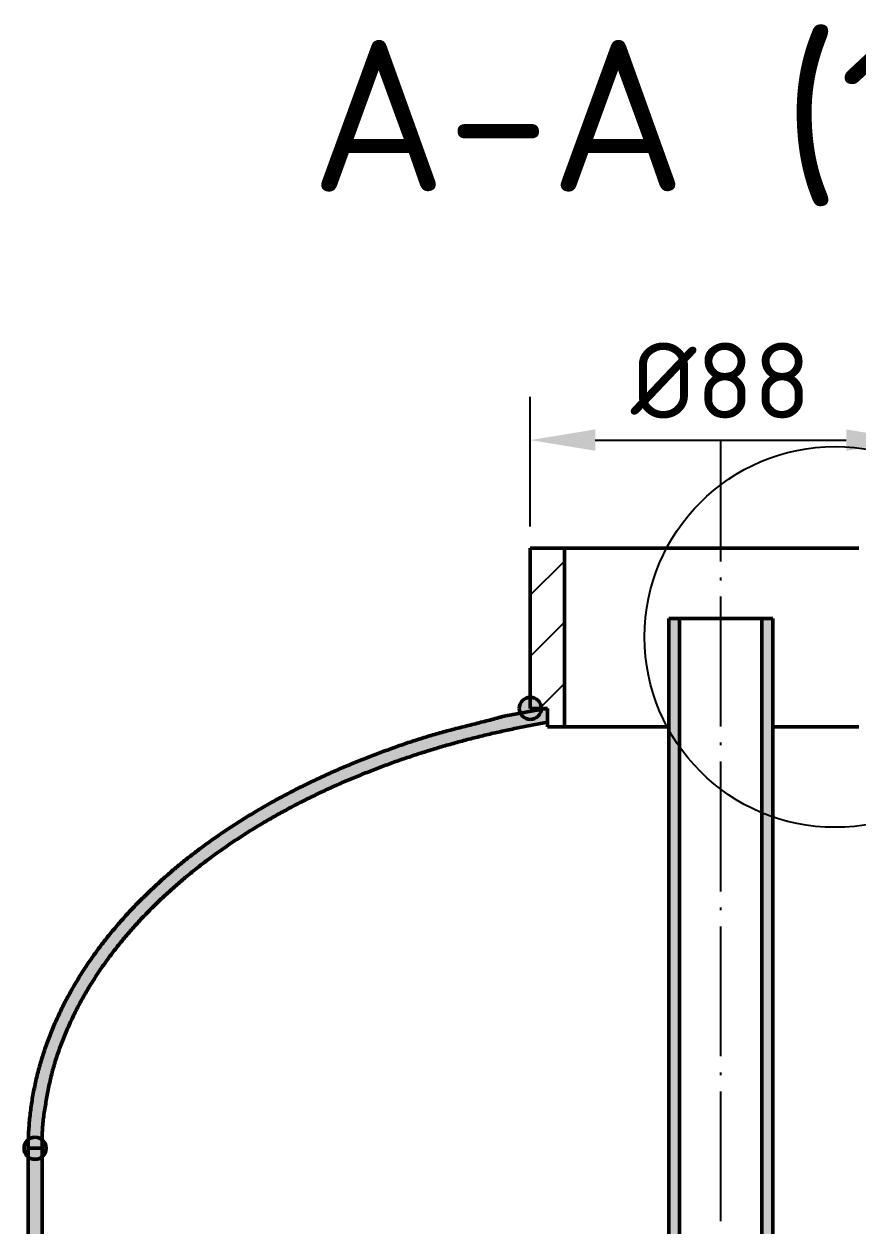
# Model space of a CAD drawing. Header units: millimetres. Extents: x 0 to 594, y 0 to 420.
# Drawn here: x 50 to 88.5, y 253.5 to 309.1 of the extents above; entities that cross this region are included whole.
import ezdxf
from ezdxf.enums import TextEntityAlignment as Align

# ---------------------------------------------------------------- set-up
doc = ezdxf.new("R2010")
doc.units = ezdxf.units.MM
doc.linetypes.add('ISO04-TRAZO-PUNTO', pattern=[7.625, 6, -0.75, 0.125, -0.75])
for name, color, linetype, lineweight in [('01-VISIBLE', 7, 'CONTINUOUS', 50), ('03-EJE', 1, 'ISO04-TRAZO-PUNTO', 25), ('04-COTA', 3, 'CONTINUOUS', 25), ('05-RAYADO', 8, 'CONTINUOUS', 25), ('06-TEXTO', 7, 'CONTINUOUS', 25), ('08-FINA', 5, 'CONTINUOUS', 25)]:
    doc.layers.add(name, color=color, linetype=linetype, lineweight=lineweight)
doc.styles.add('ISO3098', font='isocpeur.ttf')
doc.dimstyles.new('FLAMA-ISO', dxfattribs={"dimtxt": 3.5, "dimasz": 3, "dimexe": 2, "dimexo": 1, "dimgap": 1, "dimtad": 1, "dimdec": 1, "dimtxsty": 'ISO3098', "dimcen": 2.5, "dimclrd": 3, "dimclre": 3, "dimclrt": 3, "dimazin": 3, "dimtfac": 1, "dimtmove": 0, "dimatfit": 3, "dimlwd": 25, "dimlwe": 25})

msp = doc.modelspace()

# ---------------------------------------------------------------- hatches: boundary and pattern name
at = {"layer": '05-RAYADO'}
h = msp.add_hatch(dxfattribs=at)
h.set_pattern_fill('ANSI31', scale=0.62992)
h.paths.add_polyline_path([(74.972, 276.62), (74.19, 276.62), (74.19, 277.467), (73.392, 277.467), (73.392, 284.867), (74.972, 284.867)])
h = msp.add_hatch(color=7, dxfattribs=at)
h.dxf.hatch_style = 1
h.paths.add_polyline_path([(80.292, 134.773), (79.792, 134.773), (79.792, 281.627), (80.292, 281.627)])
h = msp.add_hatch(color=7, dxfattribs=at)
h.dxf.hatch_style = 1
h.paths.add_polyline_path([(84.092, 281.627), (84.592, 281.627), (84.592, 134.773), (84.092, 134.773)])
h = msp.add_hatch(color=7, dxfattribs=at)
h.dxf.hatch_style = 1
h.paths.add_polyline_path([(72.88, 277.467), (72.882, 277.507), (72.886, 277.547), (72.894, 277.586), (72.905, 277.625), (72.919, 277.663), (72.936, 277.699), (72.955, 277.734), (72.978, 277.768), (73.003, 277.799), (73.03, 277.829), (73.059, 277.856), (73.091, 277.881), (73.124, 277.903), (73.16, 277.923), (73.196, 277.94), (73.234, 277.954), (73.272, 277.964), (73.312, 277.972), (73.352, 277.977), (73.392, 277.979), (73.432, 277.977), (73.472, 277.972), (73.512, 277.964), (73.55, 277.954), (73.588, 277.94), (73.624, 277.923), (73.66, 277.903), (73.693, 277.881), (73.725, 277.856), (73.754, 277.829), (73.781, 277.799), (73.806, 277.768), (73.829, 277.734), (73.848, 277.699), (73.865, 277.663), (73.879, 277.625), (73.89, 277.586), (73.898, 277.547), (73.902, 277.507), (73.904, 277.467), (73.902, 277.426), (73.898, 277.386), (73.89, 277.347), (73.879, 277.308), (73.865, 277.271), (73.848, 277.234), (73.829, 277.199), (73.806, 277.166), (73.781, 277.134), (73.754, 277.105), (73.725, 277.077), (73.693, 277.052), (73.66, 277.03), (73.624, 277.01), (73.588, 276.994), (73.55, 276.98), (73.512, 276.969), (73.472, 276.961), (73.432, 276.956), (73.392, 276.955), (73.352, 276.956), (73.312, 276.961), (73.272, 276.969), (73.234, 276.98), (73.196, 276.994), (73.16, 277.01), (73.124, 277.03), (73.091, 277.052), (73.059, 277.077), (73.03, 277.105), (73.003, 277.134), (72.978, 277.166), (72.955, 277.199), (72.936, 277.234), (72.919, 277.271), (72.905, 277.308), (72.894, 277.347), (72.886, 277.386), (72.882, 277.426)])
h = msp.add_hatch(color=7, dxfattribs=at)
h.dxf.hatch_style = 1
h.paths.add_polyline_path([(50.832, 257.133), (50.192, 257.133), (50.192, 257.219), (50.193, 257.304), (50.194, 257.389), (50.196, 257.474), (50.199, 257.559), (50.201, 257.644), (50.205, 257.729), (50.209, 257.814), (50.213, 257.899), (50.218, 257.984), (50.224, 258.069), (50.23, 258.154), (50.236, 258.239), (50.243, 258.323), (50.251, 258.408), (50.259, 258.493), (50.268, 258.577), (50.277, 258.662), (50.287, 258.747), (50.297, 258.831), (50.307, 258.916), (50.319, 259), (50.33, 259.084), (50.343, 259.168), (50.355, 259.253), (50.369, 259.337), (50.382, 259.421), (50.397, 259.504), (50.412, 259.588), (50.427, 259.672), (50.443, 259.756), (50.459, 259.839), (50.476, 259.923), (50.493, 260.006), (50.511, 260.089), (50.529, 260.172), (50.548, 260.255), (50.567, 260.338), (50.587, 260.421), (50.607, 260.504), (50.627, 260.586), (50.649, 260.669), (50.67, 260.751), (50.692, 260.833), (50.715, 260.915), (50.738, 260.997), (50.762, 261.079), (50.786, 261.16), (50.81, 261.242), (50.835, 261.323), (50.861, 261.404), (50.887, 261.485), (50.913, 261.566), (50.94, 261.647), (50.967, 261.728), (50.995, 261.808), (51.023, 261.888), (51.052, 261.969), (51.081, 262.049), (51.11, 262.128), (51.14, 262.208), (51.171, 262.288), (51.202, 262.367), (51.233, 262.446), (51.265, 262.525), (51.297, 262.604), (51.329, 262.682), (51.362, 262.761), (51.396, 262.839), (51.43, 262.917), (51.464, 262.995), (51.499, 263.073), (51.534, 263.15), (51.569, 263.228), (51.605, 263.305), (51.641, 263.382), (51.678, 263.459), (51.715, 263.535), (51.753, 263.612), (51.791, 263.688), (51.829, 263.764), (51.867, 263.84), (51.907, 263.915), (51.946, 263.991), (51.986, 264.066), (52.026, 264.141), (52.067, 264.216), (52.108, 264.29), (52.149, 264.365), (52.191, 264.439), (52.233, 264.513), (52.275, 264.586), (52.318, 264.66), (52.361, 264.733), (52.405, 264.806), (52.448, 264.879), (52.493, 264.952), (52.537, 265.025), (52.582, 265.097), (52.627, 265.169), (52.673, 265.241), (52.719, 265.312), (52.765, 265.384), (52.812, 265.455), (52.859, 265.526), (52.906, 265.597), (52.953, 265.667), (53.001, 265.738), (53.05, 265.808), (53.098, 265.878), (53.147, 265.947), (53.196, 266.017), (53.246, 266.086), (53.295, 266.155), (53.346, 266.224), (53.396, 266.293), (53.447, 266.361), (53.498, 266.429), (53.549, 266.497), (53.601, 266.565), (53.653, 266.632), (53.705, 266.699), (53.757, 266.766), (53.81, 266.833), (53.863, 266.9), (53.916, 266.966), (53.97, 267.032), (54.024, 267.098), (54.078, 267.163), (54.132, 267.229), (54.187, 267.294), (54.242, 267.359), (54.297, 267.424), (54.353, 267.488), (54.408, 267.553), (54.464, 267.617), (54.521, 267.681), (54.577, 267.744), (54.634, 267.808), (54.691, 267.871), (54.748, 267.934), (54.806, 267.996), (54.864, 268.059), (54.922, 268.121), (54.98, 268.183), (55.038, 268.245), (55.097, 268.306), (55.156, 268.368), (55.215, 268.429), (55.275, 268.49), (55.334, 268.551), (55.394, 268.611), (55.454, 268.671), (55.515, 268.731), (55.575, 268.791), (55.636, 268.851), (55.697, 268.91), (55.758, 268.969), (55.82, 269.028), (55.882, 269.087), (55.943, 269.145), (56.005, 269.203), (56.068, 269.261), (56.13, 269.319), (56.193, 269.376), (56.256, 269.434), (56.319, 269.491), (56.382, 269.548), (56.446, 269.604), (56.509, 269.661), (56.573, 269.717), (56.637, 269.773), (56.702, 269.829), (56.766, 269.884), (56.831, 269.94), (56.896, 269.995), (56.961, 270.05), (57.026, 270.104), (57.091, 270.159), (57.157, 270.213), (57.223, 270.267), (57.289, 270.321), (57.355, 270.374), (57.421, 270.428), (57.487, 270.481), (57.554, 270.534), (57.621, 270.587), (57.688, 270.639), (57.755, 270.691), (57.822, 270.744), (57.89, 270.795), (57.957, 270.847), (58.025, 270.898), (58.093, 270.95), (58.161, 271.001), (58.23, 271.051), (58.298, 271.102), (58.367, 271.152), (58.435, 271.203), (58.504, 271.253), (58.573, 271.302), (58.642, 271.352), (58.712, 271.401), (58.781, 271.45), (58.851, 271.499), (58.921, 271.548), (58.991, 271.596), (59.061, 271.645), (59.131, 271.693), (59.201, 271.741), (59.272, 271.788), (59.343, 271.836), (59.413, 271.883), (59.484, 271.93), (59.555, 271.977), (59.627, 272.023), (59.698, 272.07), (59.769, 272.116), (59.841, 272.162), (59.913, 272.208), (59.984, 272.253), (60.056, 272.299), (60.129, 272.344), (60.201, 272.389), (60.273, 272.434), (60.346, 272.478), (60.418, 272.523), (60.491, 272.567), (60.564, 272.611), (60.637, 272.654), (60.71, 272.698), (60.783, 272.741), (60.857, 272.785), (60.93, 272.827), (61.004, 272.87), (61.077, 272.913), (61.151, 272.955), (61.225, 272.997), (61.299, 273.039), (61.373, 273.081), (61.447, 273.123), (61.522, 273.164), (61.596, 273.205), (61.671, 273.246), (61.745, 273.287), (61.82, 273.328), (61.895, 273.368), (61.97, 273.409), (62.045, 273.449), (62.12, 273.489), (62.196, 273.528), (62.271, 273.568), (62.346, 273.607), (62.422, 273.646), (62.498, 273.685), (62.573, 273.724), (62.649, 273.763), (62.725, 273.801), (62.801, 273.839), (62.877, 273.877), (62.954, 273.915), (63.03, 273.953), (63.106, 273.99), (63.183, 274.027), (63.259, 274.064), (63.336, 274.101), (63.413, 274.138), (63.49, 274.174), (63.567, 274.211), (63.644, 274.247), (63.721, 274.283), (63.798, 274.318), (63.876, 274.354), (63.953, 274.389), (64.03, 274.424), (64.108, 274.459), (64.186, 274.494), (64.264, 274.529), (64.341, 274.563), (64.419, 274.597), (64.497, 274.631), (64.576, 274.665), (64.654, 274.698), (64.732, 274.732), (64.81, 274.765), (64.889, 274.798), (64.967, 274.831), (65.046, 274.863), (65.125, 274.896), (65.203, 274.928), (65.282, 274.96), (65.361, 274.992), (65.44, 275.024), (65.519, 275.055), (65.598, 275.087), (65.677, 275.118), (65.756, 275.149), (65.836, 275.18), (65.915, 275.211), (65.994, 275.242), (66.074, 275.272), (66.153, 275.303), (66.233, 275.333), (66.312, 275.363), (66.392, 275.393), (66.472, 275.423), (66.552, 275.453), (66.631, 275.482), (66.711, 275.512), (66.791, 275.541), (66.871, 275.57), (66.951, 275.599), (67.031, 275.628), (67.111, 275.657), (67.191, 275.686), (67.271, 275.714), (67.352, 275.742), (67.432, 275.77), (67.512, 275.798), (67.593, 275.826), (67.673, 275.854), (67.754, 275.881), (67.835, 275.908), (67.915, 275.935), (67.996, 275.961), (68.077, 275.988), (68.158, 276.014), (68.239, 276.039), (68.321, 276.065), (68.402, 276.09), (68.483, 276.115), (68.564, 276.14), (68.646, 276.165), (68.727, 276.189), (68.809, 276.213), (68.891, 276.237), (68.973, 276.261), (69.054, 276.284), (69.136, 276.307), (69.218, 276.33), (69.3, 276.353), (69.382, 276.375), (69.465, 276.397), (69.547, 276.42), (69.629, 276.441), (69.711, 276.463), (69.793, 276.485), (69.876, 276.506), (69.958, 276.528), (70.041, 276.549), (70.123, 276.57), (70.205, 276.591), (70.288, 276.612), (70.37, 276.633), (70.453, 276.654), (70.535, 276.675), (70.618, 276.696), (70.7, 276.717), (70.783, 276.738), (70.865, 276.758), (70.948, 276.779), (71.03, 276.8), (71.113, 276.821), (71.196, 276.842), (71.278, 276.863), (71.36, 276.884), (71.443, 276.905), (71.525, 276.927), (71.607, 276.949), (71.689, 276.971), (71.771, 276.995), (71.853, 277.019), (71.934, 277.043), (72.016, 277.065), (72.099, 277.086), (72.182, 277.105), (72.265, 277.123), (72.349, 277.14), (72.432, 277.156), (72.516, 277.172), (72.599, 277.188), (72.683, 277.204), (72.767, 277.219), (72.85, 277.234), (72.934, 277.249), (73.018, 277.264), (73.102, 277.279), (73.186, 277.294), (73.269, 277.308), (73.353, 277.323), (73.437, 277.337), (73.521, 277.352), (73.605, 277.366), (73.689, 277.381), (73.773, 277.395), (73.856, 277.41), (73.94, 277.424), (74.024, 277.438), (74.108, 277.452), (74.192, 277.467), (74.192, 276.82), (74.111, 276.806), (74.029, 276.792), (73.948, 276.777), (73.867, 276.763), (73.785, 276.748), (73.704, 276.733), (73.623, 276.719), (73.541, 276.703), (73.46, 276.688), (73.379, 276.673), (73.298, 276.657), (73.217, 276.642), (73.136, 276.626), (73.055, 276.61), (72.974, 276.594), (72.893, 276.578), (72.812, 276.561), (72.731, 276.545), (72.65, 276.528), (72.569, 276.511), (72.488, 276.494), (72.407, 276.477), (72.327, 276.46), (72.246, 276.442), (72.165, 276.425), (72.084, 276.407), (72.004, 276.389), (71.923, 276.371), (71.843, 276.353), (71.762, 276.334), (71.681, 276.316), (71.601, 276.297), (71.521, 276.278), (71.44, 276.259), (71.36, 276.24), (71.279, 276.221), (71.199, 276.202), (71.119, 276.182), (71.039, 276.162), (70.959, 276.142), (70.878, 276.122), (70.798, 276.102), (70.718, 276.082), (70.638, 276.061), (70.558, 276.041), (70.478, 276.02), (70.398, 275.999), (70.318, 275.978), (70.239, 275.956), (70.159, 275.935), (70.079, 275.913), (69.999, 275.892), (69.92, 275.87), (69.84, 275.848), (69.761, 275.825), (69.681, 275.803), (69.602, 275.78), (69.522, 275.758), (69.443, 275.735), (69.363, 275.712), (69.284, 275.689), (69.205, 275.665), (69.126, 275.642), (69.047, 275.618), (68.967, 275.595), (68.888, 275.571), (68.809, 275.546), (68.73, 275.522), (68.651, 275.498), (68.573, 275.473), (68.494, 275.448), (68.415, 275.423), (68.336, 275.398), (68.258, 275.373), (68.179, 275.348), (68.101, 275.322), (68.022, 275.296), (67.944, 275.271), (67.865, 275.245), (67.787, 275.218), (67.709, 275.192), (67.63, 275.165), (67.552, 275.139), (67.474, 275.112), (67.396, 275.085), (67.318, 275.058), (67.24, 275.03), (67.162, 275.003), (67.084, 274.975), (67.006, 274.947), (66.929, 274.919), (66.851, 274.891), (66.774, 274.863), (66.696, 274.834), (66.619, 274.805), (66.541, 274.777), (66.464, 274.748), (66.386, 274.718), (66.309, 274.689), (66.232, 274.66), (66.155, 274.63), (66.078, 274.6), (66.001, 274.57), (65.924, 274.54), (65.847, 274.509), (65.771, 274.479), (65.694, 274.448), (65.617, 274.417), (65.541, 274.386), (65.464, 274.355), (65.388, 274.324), (65.311, 274.292), (65.235, 274.26), (65.159, 274.228), (65.083, 274.196), (65.007, 274.164), (64.931, 274.132), (64.855, 274.099), (64.779, 274.066), (64.703, 274.033), (64.628, 274), (64.552, 273.967), (64.476, 273.934), (64.401, 273.9), (64.326, 273.866), (64.25, 273.832), (64.175, 273.798), (64.1, 273.764), (64.025, 273.729), (63.95, 273.694), (63.875, 273.659), (63.8, 273.624), (63.726, 273.589), (63.651, 273.554), (63.576, 273.518), (63.502, 273.482), (63.428, 273.446), (63.353, 273.41), (63.279, 273.374), (63.205, 273.338), (63.131, 273.301), (63.057, 273.264), (62.983, 273.227), (62.909, 273.19), (62.836, 273.152), (62.762, 273.115), (62.689, 273.077), (62.615, 273.039), (62.542, 273.001), (62.469, 272.963), (62.396, 272.924), (62.323, 272.885), (62.25, 272.847), (62.177, 272.807), (62.104, 272.768), (62.032, 272.729), (61.959, 272.689), (61.887, 272.649), (61.815, 272.609), (61.742, 272.569), (61.67, 272.529), (61.598, 272.488), (61.527, 272.447), (61.455, 272.407), (61.383, 272.365), (61.312, 272.324), (61.24, 272.283), (61.169, 272.241), (61.098, 272.199), (61.027, 272.157), (60.956, 272.115), (60.885, 272.072), (60.814, 272.029), (60.743, 271.987), (60.673, 271.944), (60.602, 271.9), (60.532, 271.857), (60.462, 271.813), (60.392, 271.769), (60.322, 271.725), (60.252, 271.681), (60.183, 271.637), (60.113, 271.592), (60.044, 271.547), (59.974, 271.502), (59.905, 271.457), (59.836, 271.412), (59.767, 271.366), (59.699, 271.32), (59.63, 271.274), (59.562, 271.228), (59.493, 271.182), (59.425, 271.135), (59.357, 271.088), (59.289, 271.041), (59.221, 270.994), (59.154, 270.947), (59.086, 270.899), (59.019, 270.851), (58.951, 270.803), (58.884, 270.755), (58.817, 270.707), (58.751, 270.658), (58.684, 270.609), (58.618, 270.56), (58.551, 270.511), (58.485, 270.461), (58.419, 270.412), (58.353, 270.362), (58.287, 270.312), (58.222, 270.262), (58.157, 270.211), (58.091, 270.16), (58.026, 270.109), (57.961, 270.058), (57.897, 270.007), (57.832, 269.955), (57.768, 269.904), (57.703, 269.852), (57.639, 269.8), (57.575, 269.747), (57.512, 269.695), (57.448, 269.642), (57.385, 269.589), (57.322, 269.536), (57.259, 269.482), (57.196, 269.429), (57.133, 269.375), (57.071, 269.321), (57.009, 269.266), (56.946, 269.212), (56.885, 269.157), (56.823, 269.102), (56.761, 269.047), (56.7, 268.992), (56.639, 268.936), (56.578, 268.88), (56.517, 268.824), (56.457, 268.768), (56.396, 268.712), (56.336, 268.655), (56.276, 268.598), (56.217, 268.541), (56.157, 268.484), (56.098, 268.426), (56.039, 268.368), (55.98, 268.31), (55.921, 268.252), (55.863, 268.194), (55.805, 268.135), (55.747, 268.076), (55.689, 268.017), (55.631, 267.958), (55.574, 267.899), (55.517, 267.839), (55.46, 267.779), (55.403, 267.719), (55.347, 267.658), (55.291, 267.598), (55.235, 267.537), (55.179, 267.476), (55.124, 267.415), (55.069, 267.353), (55.014, 267.291), (54.959, 267.23), (54.905, 267.167), (54.851, 267.105), (54.797, 267.042), (54.743, 266.98), (54.69, 266.917), (54.636, 266.853), (54.584, 266.79), (54.531, 266.726), (54.479, 266.662), (54.427, 266.598), (54.375, 266.534), (54.323, 266.469), (54.272, 266.404), (54.221, 266.339), (54.17, 266.274), (54.12, 266.209), (54.07, 266.143), (54.02, 266.077), (53.97, 266.011), (53.921, 265.945), (53.872, 265.878), (53.824, 265.811), (53.775, 265.744), (53.727, 265.677), (53.679, 265.61), (53.632, 265.542), (53.585, 265.474), (53.538, 265.406), (53.491, 265.338), (53.445, 265.27), (53.399, 265.201), (53.353, 265.132), (53.308, 265.063), (53.263, 264.994), (53.218, 264.924), (53.174, 264.855), (53.13, 264.785), (53.087, 264.715), (53.043, 264.644), (53, 264.574), (52.958, 264.503), (52.915, 264.432), (52.874, 264.361), (52.832, 264.289), (52.791, 264.218), (52.75, 264.146), (52.71, 264.074), (52.67, 264.001), (52.63, 263.929), (52.591, 263.856), (52.552, 263.783), (52.513, 263.71), (52.475, 263.637), (52.437, 263.564), (52.4, 263.49), (52.363, 263.416), (52.327, 263.342), (52.29, 263.268), (52.255, 263.193), (52.219, 263.119), (52.184, 263.044), (52.149, 262.969), (52.115, 262.894), (52.081, 262.818), (52.048, 262.743), (52.014, 262.667), (51.982, 262.591), (51.949, 262.515), (51.917, 262.439), (51.885, 262.363), (51.854, 262.287), (51.823, 262.21), (51.792, 262.133), (51.762, 262.056), (51.732, 261.979), (51.703, 261.902), (51.674, 261.825), (51.645, 261.747), (51.617, 261.67), (51.59, 261.592), (51.563, 261.514), (51.536, 261.435), (51.51, 261.357), (51.484, 261.279), (51.459, 261.2), (51.435, 261.121), (51.411, 261.042), (51.387, 260.963), (51.365, 260.883), (51.342, 260.804), (51.321, 260.724), (51.3, 260.644), (51.279, 260.564), (51.259, 260.484), (51.24, 260.404), (51.221, 260.323), (51.203, 260.243), (51.185, 260.162), (51.168, 260.081), (51.151, 260), (51.134, 259.919), (51.118, 259.838), (51.102, 259.757), (51.087, 259.676), (51.072, 259.595), (51.057, 259.514), (51.042, 259.432), (51.028, 259.351), (51.014, 259.269), (51, 259.188), (50.987, 259.107), (50.973, 259.025), (50.96, 258.943), (50.947, 258.862), (50.934, 258.78), (50.921, 258.699), (50.909, 258.617), (50.898, 258.535), (50.887, 258.453), (50.877, 258.371), (50.869, 258.289), (50.862, 258.207), (50.856, 258.124), (50.851, 258.042), (50.847, 257.959), (50.843, 257.877), (50.84, 257.794), (50.838, 257.712), (50.836, 257.629), (50.835, 257.546), (50.834, 257.464), (50.833, 257.381), (50.832, 257.299), (50.832, 257.216)])
h = msp.add_hatch(color=7, dxfattribs=at)
h.dxf.hatch_style = 1
h.paths.add_polyline_path([(50, 257.133), (50.002, 257.174), (50.006, 257.214), (50.014, 257.253), (50.025, 257.292), (50.039, 257.329), (50.056, 257.366), (50.075, 257.401), (50.098, 257.434), (50.123, 257.466), (50.15, 257.495), (50.179, 257.523), (50.211, 257.548), (50.244, 257.57), (50.28, 257.59), (50.316, 257.606), (50.354, 257.62), (50.392, 257.631), (50.432, 257.639), (50.472, 257.644), (50.512, 257.645), (50.552, 257.644), (50.592, 257.639), (50.632, 257.631), (50.67, 257.62), (50.708, 257.606), (50.744, 257.59), (50.78, 257.57), (50.813, 257.548), (50.845, 257.523), (50.874, 257.495), (50.901, 257.466), (50.926, 257.434), (50.949, 257.401), (50.968, 257.366), (50.985, 257.329), (50.999, 257.292), (51.01, 257.253), (51.018, 257.214), (51.022, 257.174), (51.024, 257.133), (51.022, 257.093), (51.018, 257.053), (51.01, 257.014), (50.999, 256.975), (50.985, 256.937), (50.968, 256.901), (50.949, 256.866), (50.926, 256.832), (50.901, 256.801), (50.874, 256.771), (50.845, 256.744), (50.813, 256.719), (50.78, 256.697), (50.744, 256.677), (50.708, 256.66), (50.67, 256.646), (50.632, 256.636), (50.592, 256.628), (50.552, 256.623), (50.512, 256.621), (50.472, 256.623), (50.432, 256.628), (50.392, 256.636), (50.354, 256.646), (50.316, 256.66), (50.28, 256.677), (50.244, 256.697), (50.211, 256.719), (50.179, 256.744), (50.15, 256.771), (50.123, 256.801), (50.098, 256.832), (50.075, 256.866), (50.056, 256.901), (50.039, 256.937), (50.025, 256.975), (50.014, 257.014), (50.006, 257.053), (50.002, 257.093)])
h = msp.add_hatch(color=7, dxfattribs=at)
h.dxf.hatch_style = 1
h.paths.add_polyline_path([(50.832, 150.133), (50.192, 150.133), (50.192, 257.133), (50.832, 257.133)])

# ---------------------------------------------------------------- linework, layer by layer
at = {"layer": '01-VISIBLE'}
for p, q in [((74.972, 284.867), (73.392, 284.867)), ((73.392, 277.467), (73.392, 284.867)), ((74.972, 276.62), (74.972, 284.867)), ((79.792, 134.773), (79.792, 281.627)), ((80.292, 281.627), (79.792, 281.627)), ((80.292, 134.773), (80.292, 281.627)), ((84.592, 281.627), (84.092, 281.627)), ((84.092, 134.773), (84.092, 281.627)), ((84.592, 134.773), (84.592, 281.627)), ((74.19, 277.467), (73.392, 277.467)), ((74.19, 276.62), (74.19, 277.467)), ((74.192, 277.467), (74.192, 276.82)), ((74.972, 276.62), (74.19, 276.62)), ((50.192, 150.133), (50.192, 257.133)), ((50.832, 257.133), (50.192, 257.133)), ((50.192, 257.133), (50.832, 257.133)), ((50.832, 150.133), (50.832, 257.133))]:
    msp.add_line(p, q, dxfattribs=at)
for points in [[(88.57, 284.867), (88.51, 284.867), (88.449, 284.867), (88.389, 284.867), (88.329, 284.867), (88.269, 284.867), (88.209, 284.867), (88.149, 284.867), (88.088, 284.867), (88.028, 284.867), (87.968, 284.867), (87.908, 284.867), (87.848, 284.867), (87.788, 284.867), (87.727, 284.867), (87.667, 284.867), (87.607, 284.867), (87.547, 284.867), (87.487, 284.867), (87.427, 284.867), (87.366, 284.867), (87.306, 284.867), (87.246, 284.867), (87.186, 284.867), (87.126, 284.867), (87.066, 284.867), (87.005, 284.867), (86.945, 284.867), (86.885, 284.867), (86.825, 284.867), (86.765, 284.867), (86.705, 284.867), (86.644, 284.867), (86.584, 284.867), (86.524, 284.867), (86.464, 284.867), (86.404, 284.867), (86.344, 284.867), (86.283, 284.867), (86.223, 284.867), (86.163, 284.867), (86.103, 284.867), (86.043, 284.867), (85.983, 284.867), (85.922, 284.867), (85.862, 284.867), (85.802, 284.867), (85.742, 284.867), (85.682, 284.867), (85.622, 284.867), (85.561, 284.867), (85.501, 284.867), (85.441, 284.867), (85.381, 284.867), (85.321, 284.867), (85.261, 284.867), (85.2, 284.867), (85.14, 284.867), (85.08, 284.867), (85.02, 284.867), (84.96, 284.867), (84.9, 284.867), (84.839, 284.867), (84.779, 284.867), (84.719, 284.867), (84.659, 284.867), (84.599, 284.867), (84.539, 284.867), (84.478, 284.867), (84.418, 284.867), (84.358, 284.867), (84.298, 284.867), (84.238, 284.867), (84.178, 284.867), (84.117, 284.867), (84.057, 284.867), (83.997, 284.867), (83.937, 284.867), (83.877, 284.867), (83.817, 284.867), (83.756, 284.867), (83.696, 284.867), (83.636, 284.867), (83.576, 284.867), (83.516, 284.867), (83.456, 284.867), (83.395, 284.867), (83.335, 284.867), (83.275, 284.867), (83.215, 284.867), (83.155, 284.867), (83.095, 284.867), (83.034, 284.867), (82.974, 284.867), (82.914, 284.867), (82.854, 284.867), (82.794, 284.867), (82.734, 284.867), (82.673, 284.867), (82.613, 284.867), (82.553, 284.867), (82.493, 284.867), (82.433, 284.867), (82.373, 284.867), (82.312, 284.867), (82.252, 284.867), (82.192, 284.867), (82.132, 284.867), (82.072, 284.867), (82.012, 284.867), (81.951, 284.867), (81.891, 284.867), (81.831, 284.867), (81.771, 284.867), (81.711, 284.867), (81.651, 284.867), (81.59, 284.867), (81.53, 284.867), (81.47, 284.867), (81.41, 284.867), (81.35, 284.867), (81.29, 284.867), (81.229, 284.867), (81.169, 284.867), (81.109, 284.867), (81.049, 284.867), (80.989, 284.867), (80.929, 284.867), (80.868, 284.867), (80.808, 284.867), (80.748, 284.867), (80.688, 284.867), (80.628, 284.867), (80.568, 284.867), (80.507, 284.867), (80.447, 284.867), (80.387, 284.867), (80.327, 284.867), (80.267, 284.867), (80.207, 284.867), (80.146, 284.867), (80.086, 284.867), (80.026, 284.867), (79.966, 284.867), (79.906, 284.867), (79.846, 284.867), (79.785, 284.867), (79.725, 284.867), (79.665, 284.867), (79.605, 284.867), (79.545, 284.867), (79.485, 284.867), (79.424, 284.867), (79.364, 284.867), (79.304, 284.867), (79.244, 284.867), (79.184, 284.867), (79.124, 284.867), (79.063, 284.867), (79.003, 284.867), (78.943, 284.867), (78.883, 284.867), (78.823, 284.867), (78.763, 284.867), (78.702, 284.867), (78.642, 284.867), (78.582, 284.867), (78.522, 284.867), (78.462, 284.867), (78.402, 284.867), (78.341, 284.867), (78.281, 284.867), (78.221, 284.867), (78.161, 284.867), (78.101, 284.867), (78.041, 284.867), (77.98, 284.867), (77.92, 284.867), (77.86, 284.867), (77.8, 284.867), (77.74, 284.867), (77.68, 284.867), (77.619, 284.867), (77.559, 284.867), (77.499, 284.867), (77.439, 284.867), (77.379, 284.867), (77.319, 284.867), (77.258, 284.867), (77.198, 284.867), (77.138, 284.867), (77.078, 284.867), (77.018, 284.867), (76.958, 284.867), (76.897, 284.867), (76.837, 284.867), (76.777, 284.867), (76.717, 284.867), (76.657, 284.867), (76.597, 284.867), (76.536, 284.867), (76.476, 284.867), (76.416, 284.867), (76.356, 284.867), (76.296, 284.867), (76.236, 284.867), (76.175, 284.867), (76.115, 284.867), (76.055, 284.867), (75.995, 284.867), (75.935, 284.867), (75.875, 284.867), (75.814, 284.867), (75.754, 284.867), (75.694, 284.867), (75.634, 284.867), (75.574, 284.867), (75.514, 284.867), (75.453, 284.867), (75.393, 284.867), (75.333, 284.867), (75.273, 284.867), (75.213, 284.867), (75.153, 284.867), (75.092, 284.867), (75.032, 284.867), (74.972, 284.867)], [(84.092, 281.627), (84.032, 281.627), (83.971, 281.627), (83.911, 281.627), (83.851, 281.627), (83.79, 281.627), (83.73, 281.627), (83.67, 281.627), (83.609, 281.627), (83.549, 281.627), (83.489, 281.627), (83.429, 281.627), (83.368, 281.627), (83.308, 281.627), (83.248, 281.627), (83.187, 281.627), (83.127, 281.627), (83.067, 281.627), (83.006, 281.627), (82.946, 281.627), (82.886, 281.627), (82.825, 281.627), (82.765, 281.627), (82.705, 281.627), (82.644, 281.627), (82.584, 281.627), (82.524, 281.627), (82.463, 281.627), (82.403, 281.627), (82.343, 281.627), (82.282, 281.627), (82.222, 281.627), (82.162, 281.627), (82.102, 281.627), (82.041, 281.627), (81.981, 281.627), (81.921, 281.627), (81.86, 281.627), (81.8, 281.627), (81.74, 281.627), (81.679, 281.627), (81.619, 281.627), (81.559, 281.627), (81.498, 281.627), (81.438, 281.627), (81.378, 281.627), (81.317, 281.627), (81.257, 281.627), (81.197, 281.627), (81.136, 281.627), (81.076, 281.627), (81.016, 281.627), (80.955, 281.627), (80.895, 281.627), (80.835, 281.627), (80.775, 281.627), (80.714, 281.627), (80.654, 281.627), (80.594, 281.627), (80.533, 281.627), (80.473, 281.627), (80.413, 281.627), (80.352, 281.627), (80.292, 281.627)], [(50.192, 257.133), (50.192, 257.219), (50.193, 257.304), (50.194, 257.389), (50.196, 257.474), (50.199, 257.559), (50.201, 257.644), (50.205, 257.729), (50.209, 257.814), (50.213, 257.899), (50.218, 257.984), (50.224, 258.069), (50.23, 258.154), (50.236, 258.239), (50.243, 258.323), (50.251, 258.408), (50.259, 258.493), (50.268, 258.577), (50.277, 258.662), (50.287, 258.747), (50.297, 258.831), (50.307, 258.916), (50.319, 259), (50.33, 259.084), (50.343, 259.168), (50.355, 259.253), (50.369, 259.337), (50.382, 259.421), (50.397, 259.504), (50.412, 259.588), (50.427, 259.672), (50.443, 259.756), (50.459, 259.839), (50.476, 259.923), (50.493, 260.006), (50.511, 260.089), (50.529, 260.172), (50.548, 260.255), (50.567, 260.338), (50.587, 260.421), (50.607, 260.504), (50.627, 260.586), (50.649, 260.669), (50.67, 260.751), (50.692, 260.833), (50.715, 260.915), (50.738, 260.997), (50.762, 261.079), (50.786, 261.16), (50.81, 261.242), (50.835, 261.323), (50.861, 261.404), (50.887, 261.485), (50.913, 261.566), (50.94, 261.647), (50.967, 261.728), (50.995, 261.808), (51.023, 261.888), (51.052, 261.969), (51.081, 262.049), (51.11, 262.128), (51.14, 262.208), (51.171, 262.288), (51.202, 262.367), (51.233, 262.446), (51.265, 262.525), (51.297, 262.604), (51.329, 262.682), (51.362, 262.761), (51.396, 262.839), (51.43, 262.917), (51.464, 262.995), (51.499, 263.073), (51.534, 263.15), (51.569, 263.228), (51.605, 263.305), (51.641, 263.382), (51.678, 263.459), (51.715, 263.535), (51.753, 263.612), (51.791, 263.688), (51.829, 263.764), (51.867, 263.84), (51.907, 263.915), (51.946, 263.991), (51.986, 264.066), (52.026, 264.141), (52.067, 264.216), (52.108, 264.29), (52.149, 264.365), (52.191, 264.439), (52.233, 264.513), (52.275, 264.586), (52.318, 264.66), (52.361, 264.733), (52.405, 264.806), (52.448, 264.879), (52.493, 264.952), (52.537, 265.025), (52.582, 265.097), (52.627, 265.169), (52.673, 265.241), (52.719, 265.312), (52.765, 265.384), (52.812, 265.455), (52.859, 265.526), (52.906, 265.597), (52.953, 265.667), (53.001, 265.738), (53.05, 265.808), (53.098, 265.878), (53.147, 265.947), (53.196, 266.017), (53.246, 266.086), (53.295, 266.155), (53.346, 266.224), (53.396, 266.293), (53.447, 266.361), (53.498, 266.429), (53.549, 266.497), (53.601, 266.565), (53.653, 266.632), (53.705, 266.699), (53.757, 266.766), (53.81, 266.833), (53.863, 266.9), (53.916, 266.966), (53.97, 267.032), (54.024, 267.098), (54.078, 267.163), (54.132, 267.229), (54.187, 267.294), (54.242, 267.359), (54.297, 267.424), (54.353, 267.488), (54.408, 267.553), (54.464, 267.617), (54.521, 267.681), (54.577, 267.744), (54.634, 267.808), (54.691, 267.871), (54.748, 267.934), (54.806, 267.996), (54.864, 268.059), (54.922, 268.121), (54.98, 268.183), (55.038, 268.245), (55.097, 268.306), (55.156, 268.368), (55.215, 268.429), (55.275, 268.49), (55.334, 268.551), (55.394, 268.611), (55.454, 268.671), (55.515, 268.731), (55.575, 268.791), (55.636, 268.851), (55.697, 268.91), (55.758, 268.969), (55.82, 269.028), (55.882, 269.087), (55.943, 269.145), (56.005, 269.203), (56.068, 269.261), (56.13, 269.319), (56.193, 269.376), (56.256, 269.434), (56.319, 269.491), (56.382, 269.548), (56.446, 269.604), (56.509, 269.661), (56.573, 269.717), (56.637, 269.773), (56.702, 269.829), (56.766, 269.884), (56.831, 269.94), (56.896, 269.995), (56.961, 270.05), (57.026, 270.104), (57.091, 270.159), (57.157, 270.213), (57.223, 270.267), (57.289, 270.321), (57.355, 270.374), (57.421, 270.428), (57.487, 270.481), (57.554, 270.534), (57.621, 270.587), (57.688, 270.639), (57.755, 270.691), (57.822, 270.744), (57.89, 270.795), (57.957, 270.847), (58.025, 270.898), (58.093, 270.95), (58.161, 271.001), (58.23, 271.051), (58.298, 271.102), (58.367, 271.152), (58.435, 271.203), (58.504, 271.253), (58.573, 271.302), (58.642, 271.352), (58.712, 271.401), (58.781, 271.45), (58.851, 271.499), (58.921, 271.548), (58.991, 271.596), (59.061, 271.645), (59.131, 271.693), (59.201, 271.741), (59.272, 271.788), (59.343, 271.836), (59.413, 271.883), (59.484, 271.93), (59.555, 271.977), (59.627, 272.023), (59.698, 272.07), (59.769, 272.116), (59.841, 272.162), (59.913, 272.208), (59.984, 272.253), (60.056, 272.299), (60.129, 272.344), (60.201, 272.389), (60.273, 272.434), (60.346, 272.478), (60.418, 272.523), (60.491, 272.567), (60.564, 272.611), (60.637, 272.654), (60.71, 272.698), (60.783, 272.741), (60.857, 272.785), (60.93, 272.827), (61.004, 272.87), (61.077, 272.913), (61.151, 272.955), (61.225, 272.997), (61.299, 273.039), (61.373, 273.081), (61.447, 273.123), (61.522, 273.164), (61.596, 273.205), (61.671, 273.246), (61.745, 273.287), (61.82, 273.328), (61.895, 273.368), (61.97, 273.409), (62.045, 273.449), (62.12, 273.489), (62.196, 273.528), (62.271, 273.568), (62.346, 273.607), (62.422, 273.646), (62.498, 273.685), (62.573, 273.724), (62.649, 273.763), (62.725, 273.801), (62.801, 273.839), (62.877, 273.877), (62.954, 273.915), (63.03, 273.953), (63.106, 273.99), (63.183, 274.027), (63.259, 274.064), (63.336, 274.101), (63.413, 274.138), (63.49, 274.174), (63.567, 274.211), (63.644, 274.247), (63.721, 274.283), (63.798, 274.318), (63.876, 274.354), (63.953, 274.389), (64.03, 274.424), (64.108, 274.459), (64.186, 274.494), (64.264, 274.529), (64.341, 274.563), (64.419, 274.597), (64.497, 274.631), (64.576, 274.665), (64.654, 274.698), (64.732, 274.732), (64.81, 274.765), (64.889, 274.798), (64.967, 274.831), (65.046, 274.863), (65.125, 274.896), (65.203, 274.928), (65.282, 274.96), (65.361, 274.992), (65.44, 275.024), (65.519, 275.055), (65.598, 275.087), (65.677, 275.118), (65.756, 275.149), (65.836, 275.18), (65.915, 275.211), (65.994, 275.242), (66.074, 275.272), (66.153, 275.303), (66.233, 275.333), (66.312, 275.363), (66.392, 275.393), (66.472, 275.423), (66.552, 275.453), (66.631, 275.482), (66.711, 275.512), (66.791, 275.541), (66.871, 275.57), (66.951, 275.599), (67.031, 275.628), (67.111, 275.657), (67.191, 275.686), (67.271, 275.714), (67.352, 275.742), (67.432, 275.77), (67.512, 275.798), (67.593, 275.826), (67.673, 275.854), (67.754, 275.881), (67.835, 275.908), (67.915, 275.935), (67.996, 275.961), (68.077, 275.988), (68.158, 276.014), (68.239, 276.039), (68.321, 276.065), (68.402, 276.09), (68.483, 276.115), (68.564, 276.14), (68.646, 276.165), (68.727, 276.189), (68.809, 276.213), (68.891, 276.237), (68.973, 276.261), (69.054, 276.284), (69.136, 276.307), (69.218, 276.33), (69.3, 276.353), (69.382, 276.375), (69.465, 276.397), (69.547, 276.42), (69.629, 276.441), (69.711, 276.463), (69.793, 276.485), (69.876, 276.506), (69.958, 276.528), (70.041, 276.549), (70.123, 276.57), (70.205, 276.591), (70.288, 276.612), (70.37, 276.633), (70.453, 276.654), (70.535, 276.675), (70.618, 276.696), (70.7, 276.717), (70.783, 276.738), (70.865, 276.758), (70.948, 276.779), (71.03, 276.8), (71.113, 276.821), (71.196, 276.842), (71.278, 276.863), (71.36, 276.884), (71.443, 276.905), (71.525, 276.927), (71.607, 276.949), (71.689, 276.971), (71.771, 276.995), (71.853, 277.019), (71.934, 277.043), (72.016, 277.065), (72.099, 277.086), (72.182, 277.105), (72.265, 277.123), (72.349, 277.14), (72.432, 277.156), (72.516, 277.172), (72.599, 277.188), (72.683, 277.204), (72.767, 277.219), (72.85, 277.234), (72.934, 277.249), (73.018, 277.264), (73.102, 277.279), (73.186, 277.294), (73.269, 277.308), (73.353, 277.323), (73.437, 277.337), (73.521, 277.352), (73.605, 277.366), (73.689, 277.381), (73.773, 277.395), (73.856, 277.41), (73.94, 277.424), (74.024, 277.438), (74.108, 277.452), (74.192, 277.467)], [(74.192, 276.82), (74.111, 276.806), (74.029, 276.792), (73.948, 276.777), (73.867, 276.763), (73.785, 276.748), (73.704, 276.733), (73.623, 276.719), (73.541, 276.703), (73.46, 276.688), (73.379, 276.673), (73.298, 276.657), (73.217, 276.642), (73.136, 276.626), (73.055, 276.61), (72.974, 276.594), (72.893, 276.578), (72.812, 276.561), (72.731, 276.545), (72.65, 276.528), (72.569, 276.511), (72.488, 276.494), (72.407, 276.477), (72.327, 276.46), (72.246, 276.442), (72.165, 276.425), (72.084, 276.407), (72.004, 276.389), (71.923, 276.371), (71.843, 276.353), (71.762, 276.334), (71.681, 276.316), (71.601, 276.297), (71.521, 276.278), (71.44, 276.259), (71.36, 276.24), (71.279, 276.221), (71.199, 276.202), (71.119, 276.182), (71.039, 276.162), (70.959, 276.142), (70.878, 276.122), (70.798, 276.102), (70.718, 276.082), (70.638, 276.061), (70.558, 276.041), (70.478, 276.02), (70.398, 275.999), (70.318, 275.978), (70.239, 275.956), (70.159, 275.935), (70.079, 275.913), (69.999, 275.892), (69.92, 275.87), (69.84, 275.848), (69.761, 275.825), (69.681, 275.803), (69.602, 275.78), (69.522, 275.758), (69.443, 275.735), (69.363, 275.712), (69.284, 275.689), (69.205, 275.665), (69.126, 275.642), (69.047, 275.618), (68.967, 275.595), (68.888, 275.571), (68.809, 275.546), (68.73, 275.522), (68.651, 275.498), (68.573, 275.473), (68.494, 275.448), (68.415, 275.423), (68.336, 275.398), (68.258, 275.373), (68.179, 275.348), (68.101, 275.322), (68.022, 275.296), (67.944, 275.271), (67.865, 275.245), (67.787, 275.218), (67.709, 275.192), (67.63, 275.165), (67.552, 275.139), (67.474, 275.112), (67.396, 275.085), (67.318, 275.058), (67.24, 275.03), (67.162, 275.003), (67.084, 274.975), (67.006, 274.947), (66.929, 274.919), (66.851, 274.891), (66.774, 274.863), (66.696, 274.834), (66.619, 274.805), (66.541, 274.777), (66.464, 274.748), (66.386, 274.718), (66.309, 274.689), (66.232, 274.66), (66.155, 274.63), (66.078, 274.6), (66.001, 274.57), (65.924, 274.54), (65.847, 274.509), (65.771, 274.479), (65.694, 274.448), (65.617, 274.417), (65.541, 274.386), (65.464, 274.355), (65.388, 274.324), (65.311, 274.292), (65.235, 274.26), (65.159, 274.228), (65.083, 274.196), (65.007, 274.164), (64.931, 274.132), (64.855, 274.099), (64.779, 274.066), (64.703, 274.033), (64.628, 274), (64.552, 273.967), (64.476, 273.934), (64.401, 273.9), (64.326, 273.866), (64.25, 273.832), (64.175, 273.798), (64.1, 273.764), (64.025, 273.729), (63.95, 273.694), (63.875, 273.659), (63.8, 273.624), (63.726, 273.589), (63.651, 273.554), (63.576, 273.518), (63.502, 273.482), (63.428, 273.446), (63.353, 273.41), (63.279, 273.374), (63.205, 273.338), (63.131, 273.301), (63.057, 273.264), (62.983, 273.227), (62.909, 273.19), (62.836, 273.152), (62.762, 273.115), (62.689, 273.077), (62.615, 273.039), (62.542, 273.001), (62.469, 272.963), (62.396, 272.924), (62.323, 272.885), (62.25, 272.847), (62.177, 272.807), (62.104, 272.768), (62.032, 272.729), (61.959, 272.689), (61.887, 272.649), (61.815, 272.609), (61.742, 272.569), (61.67, 272.529), (61.598, 272.488), (61.527, 272.447), (61.455, 272.407), (61.383, 272.365), (61.312, 272.324), (61.24, 272.283), (61.169, 272.241), (61.098, 272.199), (61.027, 272.157), (60.956, 272.115), (60.885, 272.072), (60.814, 272.029), (60.743, 271.987), (60.673, 271.944), (60.602, 271.9), (60.532, 271.857), (60.462, 271.813), (60.392, 271.769), (60.322, 271.725), (60.252, 271.681), (60.183, 271.637), (60.113, 271.592), (60.044, 271.547), (59.974, 271.502), (59.905, 271.457), (59.836, 271.412), (59.767, 271.366), (59.699, 271.32), (59.63, 271.274), (59.562, 271.228), (59.493, 271.182), (59.425, 271.135), (59.357, 271.088), (59.289, 271.041), (59.221, 270.994), (59.154, 270.947), (59.086, 270.899), (59.019, 270.851), (58.951, 270.803), (58.884, 270.755), (58.817, 270.707), (58.751, 270.658), (58.684, 270.609), (58.618, 270.56), (58.551, 270.511), (58.485, 270.461), (58.419, 270.412), (58.353, 270.362), (58.287, 270.312), (58.222, 270.262), (58.157, 270.211), (58.091, 270.16), (58.026, 270.109), (57.961, 270.058), (57.897, 270.007), (57.832, 269.955), (57.768, 269.904), (57.703, 269.852), (57.639, 269.8), (57.575, 269.747), (57.512, 269.695), (57.448, 269.642), (57.385, 269.589), (57.322, 269.536), (57.259, 269.482), (57.196, 269.429), (57.133, 269.375), (57.071, 269.321), (57.009, 269.266), (56.946, 269.212), (56.885, 269.157), (56.823, 269.102), (56.761, 269.047), (56.7, 268.992), (56.639, 268.936), (56.578, 268.88), (56.517, 268.824), (56.457, 268.768), (56.396, 268.712), (56.336, 268.655), (56.276, 268.598), (56.217, 268.541), (56.157, 268.484), (56.098, 268.426), (56.039, 268.368), (55.98, 268.31), (55.921, 268.252), (55.863, 268.194), (55.805, 268.135), (55.747, 268.076), (55.689, 268.017), (55.631, 267.958), (55.574, 267.899), (55.517, 267.839), (55.46, 267.779), (55.403, 267.719), (55.347, 267.658), (55.291, 267.598), (55.235, 267.537), (55.179, 267.476), (55.124, 267.415), (55.069, 267.353), (55.014, 267.291), (54.959, 267.23), (54.905, 267.167), (54.851, 267.105), (54.797, 267.042), (54.743, 266.98), (54.69, 266.917), (54.636, 266.853), (54.584, 266.79), (54.531, 266.726), (54.479, 266.662), (54.427, 266.598), (54.375, 266.534), (54.323, 266.469), (54.272, 266.404), (54.221, 266.339), (54.17, 266.274), (54.12, 266.209), (54.07, 266.143), (54.02, 266.077), (53.97, 266.011), (53.921, 265.945), (53.872, 265.878), (53.824, 265.811), (53.775, 265.744), (53.727, 265.677), (53.679, 265.61), (53.632, 265.542), (53.585, 265.474), (53.538, 265.406), (53.491, 265.338), (53.445, 265.27), (53.399, 265.201), (53.353, 265.132), (53.308, 265.063), (53.263, 264.994), (53.218, 264.924), (53.174, 264.855), (53.13, 264.785), (53.087, 264.715), (53.043, 264.644), (53, 264.574), (52.958, 264.503), (52.915, 264.432), (52.874, 264.361), (52.832, 264.289), (52.791, 264.218), (52.75, 264.146), (52.71, 264.074), (52.67, 264.001), (52.63, 263.929), (52.591, 263.856), (52.552, 263.783), (52.513, 263.71), (52.475, 263.637), (52.437, 263.564), (52.4, 263.49), (52.363, 263.416), (52.327, 263.342), (52.29, 263.268), (52.255, 263.193), (52.219, 263.119), (52.184, 263.044), (52.149, 262.969), (52.115, 262.894), (52.081, 262.818), (52.048, 262.743), (52.014, 262.667), (51.982, 262.591), (51.949, 262.515), (51.917, 262.439), (51.885, 262.363), (51.854, 262.287), (51.823, 262.21), (51.792, 262.133), (51.762, 262.056), (51.732, 261.979), (51.703, 261.902), (51.674, 261.825), (51.645, 261.747), (51.617, 261.67), (51.59, 261.592), (51.563, 261.514), (51.536, 261.435), (51.51, 261.357), (51.484, 261.279), (51.459, 261.2), (51.435, 261.121), (51.411, 261.042), (51.387, 260.963), (51.365, 260.883), (51.342, 260.804), (51.321, 260.724), (51.3, 260.644), (51.279, 260.564), (51.259, 260.484), (51.24, 260.404), (51.221, 260.323), (51.203, 260.243), (51.185, 260.162), (51.168, 260.081), (51.151, 260), (51.134, 259.919), (51.118, 259.838), (51.102, 259.757), (51.087, 259.676), (51.072, 259.595), (51.057, 259.514), (51.042, 259.432), (51.028, 259.351), (51.014, 259.269), (51, 259.188), (50.987, 259.107), (50.973, 259.025), (50.96, 258.943), (50.947, 258.862), (50.934, 258.78), (50.921, 258.699), (50.909, 258.617), (50.898, 258.535), (50.887, 258.453), (50.877, 258.371), (50.869, 258.289), (50.862, 258.207), (50.856, 258.124), (50.851, 258.042), (50.847, 257.959), (50.843, 257.877), (50.84, 257.794), (50.838, 257.712), (50.836, 257.629), (50.835, 257.546), (50.834, 257.464), (50.833, 257.381), (50.832, 257.299), (50.832, 257.216), (50.832, 257.133)], [(79.792, 276.62), (79.732, 276.62), (79.672, 276.62), (79.611, 276.62), (79.551, 276.62), (79.491, 276.62), (79.431, 276.62), (79.37, 276.62), (79.31, 276.62), (79.25, 276.62), (79.19, 276.62), (79.129, 276.62), (79.069, 276.62), (79.009, 276.62), (78.949, 276.62), (78.888, 276.62), (78.828, 276.62), (78.768, 276.62), (78.708, 276.62), (78.647, 276.62), (78.587, 276.62), (78.527, 276.62), (78.467, 276.62), (78.406, 276.62), (78.346, 276.62), (78.286, 276.62), (78.226, 276.62), (78.165, 276.62), (78.105, 276.62), (78.045, 276.62), (77.985, 276.62), (77.924, 276.62), (77.864, 276.62), (77.804, 276.62), (77.744, 276.62), (77.683, 276.62), (77.623, 276.62), (77.563, 276.62), (77.503, 276.62), (77.442, 276.62), (77.382, 276.62), (77.322, 276.62), (77.262, 276.62), (77.201, 276.62), (77.141, 276.62), (77.081, 276.62), (77.021, 276.62), (76.96, 276.62), (76.9, 276.62), (76.84, 276.62), (76.78, 276.62), (76.719, 276.62), (76.659, 276.62), (76.599, 276.62), (76.539, 276.62), (76.478, 276.62), (76.418, 276.62), (76.358, 276.62), (76.298, 276.62), (76.237, 276.62), (76.177, 276.62), (76.117, 276.62), (76.056, 276.62), (75.996, 276.62), (75.936, 276.62), (75.876, 276.62), (75.816, 276.62), (75.755, 276.62), (75.695, 276.62), (75.635, 276.62), (75.575, 276.62), (75.514, 276.62), (75.454, 276.62), (75.394, 276.62), (75.334, 276.62), (75.273, 276.62), (75.213, 276.62), (75.153, 276.62), (75.093, 276.62), (75.032, 276.62), (74.972, 276.62)], [(88.569, 276.62), (88.508, 276.62), (88.448, 276.62), (88.388, 276.62), (88.328, 276.62), (88.267, 276.62), (88.207, 276.62), (88.147, 276.62), (88.087, 276.62), (88.026, 276.62), (87.966, 276.62), (87.906, 276.62), (87.846, 276.62), (87.785, 276.62), (87.725, 276.62), (87.665, 276.62), (87.605, 276.62), (87.544, 276.62), (87.484, 276.62), (87.424, 276.62), (87.364, 276.62), (87.303, 276.62), (87.243, 276.62), (87.183, 276.62), (87.123, 276.62), (87.062, 276.62), (87.002, 276.62), (86.942, 276.62), (86.882, 276.62), (86.821, 276.62), (86.761, 276.62), (86.701, 276.62), (86.641, 276.62), (86.58, 276.62), (86.52, 276.62), (86.46, 276.62), (86.4, 276.62), (86.339, 276.62), (86.279, 276.62), (86.219, 276.62), (86.159, 276.62), (86.098, 276.62), (86.038, 276.62), (85.978, 276.62), (85.918, 276.62), (85.857, 276.62), (85.797, 276.62), (85.737, 276.62), (85.677, 276.62), (85.616, 276.62), (85.556, 276.62), (85.496, 276.62), (85.436, 276.62), (85.375, 276.62), (85.315, 276.62), (85.255, 276.62), (85.195, 276.62), (85.134, 276.62), (85.074, 276.62), (85.014, 276.62), (84.954, 276.62), (84.893, 276.62), (84.833, 276.62), (84.773, 276.62), (84.713, 276.62), (84.652, 276.62), (84.592, 276.62)]]:
    msp.add_lwpolyline(points, dxfattribs=at)
for centre, start, end in [((73.392, 277.467), 90, 180), ((73.392, 277.467), -90, 90), ((73.392, 277.467), 180, -90), ((50.512, 257.133), 90, 180), ((50.512, 257.133), -90, 90), ((50.512, 257.133), 180, -90)]:
    msp.add_arc(centre, 0.512, start, end, dxfattribs=at)
at = {"layer": '03-EJE'}
msp.add_line((82.192, 124.133), (82.192, 289.867), dxfattribs=at)
at = {"layer": '08-FINA'}
msp.add_circle((87.472, 280.767), 8.8, dxfattribs=at)

# ---------------------------------------------------------------- texts
at = {"layer": '06-TEXTO', "style": 'ISO3098'}
msp.add_text('A-A (1:5)', height=7, dxfattribs=at).set_placement((82.192, 304.867), align=Align.MIDDLE_CENTER)

# ---------------------------------------------------------------- dimensions: what is measured, and where the dimension line sits
at = {"layer": '04-COTA'}
msp.add_linear_dim(base=(73.392, 289.867), p1=(73.392, 284.867), p2=(90.992, 284.867), dimstyle='FLAMA-ISO', override={"dimlfac": 5, "dimpost": '%%c<>'}, dxfattribs=at).render()

doc.saveas('drawing.dxf')
